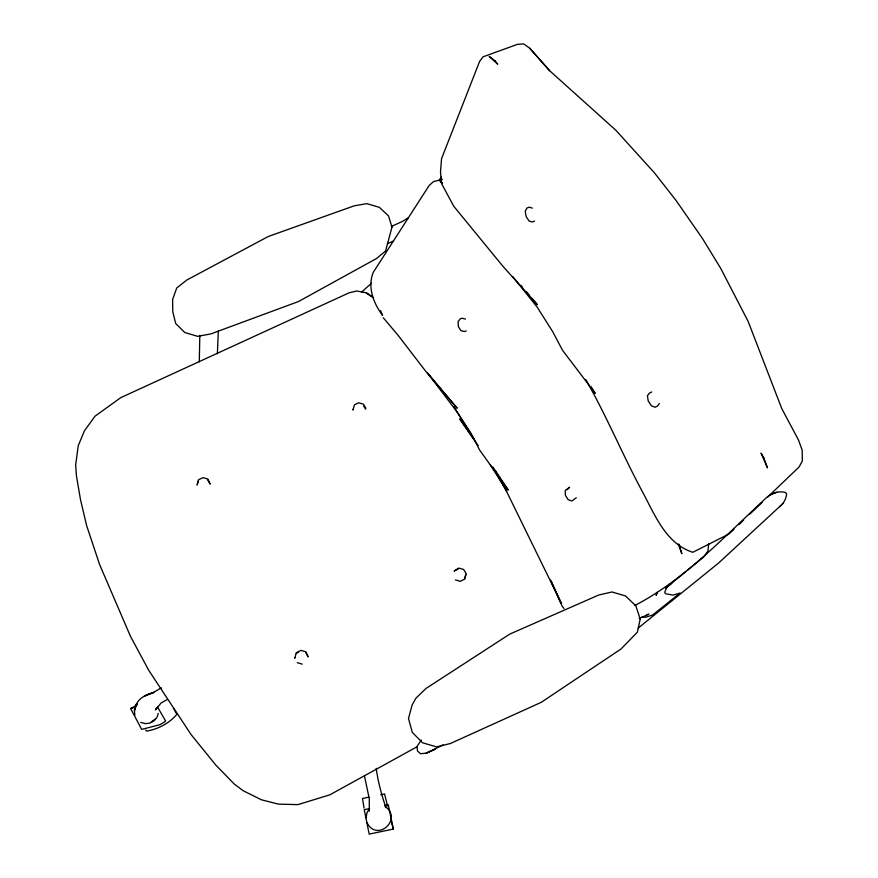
<?xml version="1.0" encoding="UTF-8"?>
<svg xmlns="http://www.w3.org/2000/svg" width="878" height="878" viewBox="0 0 878 878"><rect width="100%" height="100%" fill="white"/><g stroke="black" fill="none" stroke-linecap="round" stroke-linejoin="round"><path stroke-width="1.32" d="M196.979 485.172L198.505 479.772L202.994 477.621L207.823 479.037L210.138 484.118L207.79 479.97M199.306 361.824L199.811 335.33M217.371 353.79L218.337 331.138M708.7 543.636L707.975 550.967L704.123 556.586M366.038 817.791L366.96 812.907L369.243 808.715M353.208 409.071L352.967 410.081L354.492 404.813L358.729 402.782L363.415 404.165L365.83 408.138L365.577 409.148L363.766 406.163M294.92 657.545L294.745 658.237L296.358 652.727L300.902 650.357L305.895 651.816L308.222 656.942L305.709 652.508M455.452 579.919L460.291 581.335L464.572 579.096L465.779 574.508M135.925 705.901L137.451 704.046L135.925 705.901C137.989 697.999 146.769 694.41 153.902 692.369L144.486 695.991L153.145 692.621L161.376 687.814M135.552 707.053L134.444 710.511L134.839 715.263M197.363 484.052L198.494 480.705M156.449 707.975L155.45 709.885L161.113 702.982L167.072 699.656M464.572 579.096L466.196 573.718L463.628 569.471L458.788 568.055L454.102 571.084L458.382 568.856M779.62 506.639C783.637 503.687 786.029 498.978 786.644 494.084L785.58 492.514C777.743 490.242 769.315 494.138 764.036 499.966C723.231 537.632 684.588 579.689 634.673 605.568M439.099 180.385L441.239 177.115M421.319 740.011L417.017 746.519L417.467 750.942L420.573 753.763L426.302 753.126L443.05 744.939M659.422 403.507L657.359 406.141L655.043 407.249L651.355 405.724L648.205 400.972L647.415 395.737L649.446 393.07L651.772 391.972M371.471 283.232L361.538 292.165M567.1 489.748L569.602 487.235L565.212 490.517L565.399 495.357L568.154 499.692L571.874 501.009L576.275 497.738M730.167 532.957L734.03 529.258M738.848 524.638L743.677 520.028M749.461 514.486L762.038 502.446M767.745 496.981L799.134 466.931L802.338 460.906L802.196 450.205L798.475 439.944L781.826 408.731L748.111 321.348L720.706 268.339L702.455 238.487L675.961 200.338L654.461 172.878L615.807 130.207L549.617 70.701L529.752 48.246L523.727 43.9L517.416 44.361L483.043 56.829L479.618 61.416L441.579 158.589L440.482 171.715L441.678 183.809L453.717 206.198L502.798 266.155L537.413 304.776L531.311 297.62M783.121 503.368L718.533 563.083L638.218 628.066M665.711 588.04L671.725 583.113M673.722 581.477L685.806 571.578M687.847 569.91L703.102 557.42M665.776 588.172L671.044 583.87M673.152 582.158L667.346 586.175L664.668 592.343L665.59 593.78L673.097 595.108L680.143 593.001L652.53 615.105L645.582 617.223L641.961 617.004M408.248 217.821L402.574 221.377L391.412 226.403M157.601 707.13L165.602 720.937L165.218 721.518L160.016 724.668L141.665 729.399L130.613 708.524L136.573 705.253M417.346 746.618L329.843 794.831L297.938 804.621L278.491 804.138L261.381 799.781L243.184 790.727L234.294 784.076L215.834 765.111L191.174 734.688L148.612 670.101L130.394 636.155L99.565 564.433L86.681 525.768L80.556 499.933L76.452 476.03L75.662 464.956L78.219 445.772L84.409 430.846L94.989 416.227L120.802 397.624L349.17 292.78L356.709 291.002L366.181 292.791L372.568 296.907M729.201 533.879L692.786 552.284C665.359 543.548 654.275 513.4 641.653 490.286C622.129 453.783 606.27 415.371 585.692 379.45M296.193 653.419L298.454 652.233M387.297 243.821L393.509 241M639.173 618.441L648.941 614.183L646.877 614.666M534.614 221.047L532.309 222.002L529.116 221.069L526.185 216.647L525.231 211.302L526.8 208.141L529.116 207.197L532.32 208.097M777.151 492.141L770.675 494.621M466.207 330.918L464.297 331.522L460.95 330.655L458.371 326.594L458.053 321.71L460.204 318.835L462.124 318.242L465.472 319.087M442.457 179.397L433.48 181.603L429.122 185.554L373.271 272.323C367.256 287.029 373.479 303.415 382.599 315.421L380.569 310.691M130.613 708.524L133.269 707.909M369.583 808.572L364.238 809.681L369.188 834.1L393.333 829.073L388.285 804.698L385.607 805.247M368.99 797.147L362.504 798.486L364.041 808.023M380.668 794.733L384.564 793.921L387.582 806.015M150.16 723.055L145.342 723.659L140.732 722.375M297.258 662.681L302.251 664.141M366.181 292.791L372.941 297.521M442.106 182.865L440.174 181.483L442.205 183.282M385.552 806.695C402.761 819.811 376.761 842.452 367.026 822.664M529.752 48.246L549.617 70.701M520.863 285.361L522.597 287.402M526.087 291.496L529.577 295.579M383.258 317.737L398.217 335.473L426.203 371.899L457.208 408.237L428.464 374.083M145.704 729.991L146.593 731.089C157.919 729.267 169.487 723.22 176.829 714.363L173.635 708.425M512.785 276.526L537.314 307.322L552.767 331.807L562.513 350.267L595.207 393.333L590.828 386.408M427.597 373.04L456.187 410.816L470.849 433.041L479.542 449.909L508.219 490.001L495.225 470.312M561.624 605.227L563.95 608.553M473.56 438.978L459.754 418.938L478.159 445.541M453.772 406.459L474.559 439.944M506.858 491.043L490.33 464.703M493.063 467.03L506.99 492.317L561.569 603.79L551.241 581.379M384.937 805.752L385.947 807.738C381.612 794.875 378.045 781.925 376.201 768.294M550.638 580.139L561.075 603.965M678.244 544.02L681.844 553.733L679.1 544.349M390.984 820.25L393.333 829.073M364.469 775.954L369.276 798.75L369.32 811.184M158.128 713.353A10.723 10.295 -39.1 0 1 156.888 717.293M156.35 718.182A10.723 10.295 -39.1 0 1 150.566 722.55M155.494 718.742A10.734 10.306 -39.1 0 1 151.312 721.892A10.734 10.306 -39.1 0 0 153.957 720.169M134.817 707.295L134.444 710.511L136.54 703.904L134.817 707.295M656.535 593.583L656.25 595.46L657.161 592.288L656.535 593.583M640.205 619.1L637.373 632.171L621.009 649.007L541.232 702.323L450.348 743.534L436.509 746.871L422.559 742.788L412.309 732.384L408.5 718.522L412.133 704.946L415.909 698.208L426.082 688.407L509.745 634.114L598.796 594.988L611.999 591.981L625.542 595.964L635.859 605.864L640.205 619.1M391.939 227.215L385.574 250.998L376.432 258.582L298.498 301.527L210.918 333.892L197.748 336.351L184.83 332.553L175.699 323.543L172.79 311.778L172.604 299.464L176.741 287.995L186.794 280.027L268.229 236.522L354.163 205.836L366.774 203.641L379.34 207.329L388.548 215.944L391.939 227.215M434.808 749.384L426.302 753.126L434.808 749.384M495.137 60.878L489.189 56.455L497.694 64.171L495.137 60.878M763.684 457.548L761.05 453.125L767.482 467.886L763.684 457.548"/></g></svg>
